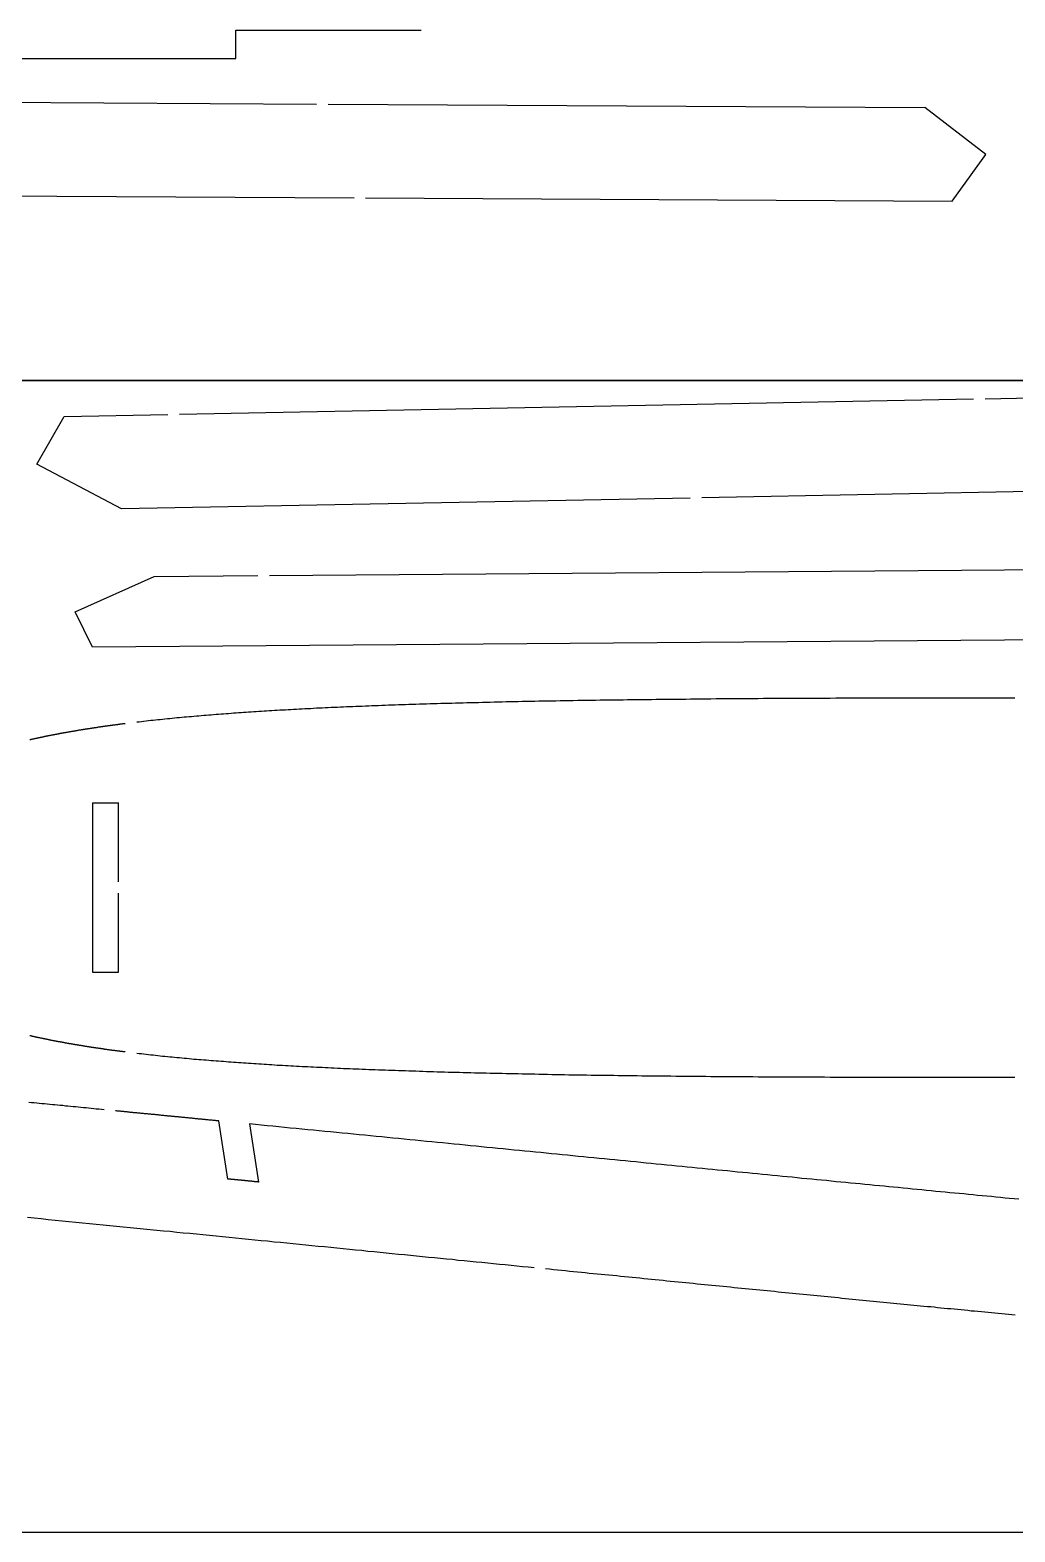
# Model space of a CAD drawing. Extents: x -513 to 387, y 75 to 375.
# Drawn here: x -451.7 to -366.1, y 75.3 to 205.7 of the extents above; entities that cross this region are included whole.
import ezdxf

# ---------------------------------------------------------------- set-up
doc = ezdxf.new("R2010")
doc.units = 0
doc.layers.get('0').update_dxf_attribs({"linetype": 'CONTINUOUS'})
doc.layers.add('CADRE', color=1, linetype='CONTINUOUS')

msp = doc.modelspace()

# ---------------------------------------------------------------- linework, layer by layer
for p, q in [((-433.83, 203.2), (-433.83, 205.68)), ((-433.83, 205.68), (-417.72, 205.68)), ((-478.57, 203.2), (-433.83, 203.2)), ((-495.81, 199.65), (-426.81, 199.25)), ((-425.81, 199.24), (-373.98, 198.94)), ((-368.69, 194.86), (-373.98, 198.94)), ((-371.59, 190.81), (-368.69, 194.86)), ((-492.55, 191.51), (-423.55, 191.11)), ((-422.55, 191.1), (-371.59, 190.81)), ((-438.73, 172.31), (-369.74, 173.64)), ((-368.74, 173.66), (-318.25, 174.63)), ((-448.72, 172.12), (-439.73, 172.29)), ((-451.11, 167.99), (-448.72, 172.12)), ((-443.76, 164.09), (-451.11, 167.99)), ((-324.37, 166.39), (-393.36, 165.06)), ((-394.36, 165.04), (-443.76, 164.09)), ((-447.77, 155.16), (-440.91, 158.24)), ((-440.91, 158.24), (-431.91, 158.31)), ((-430.91, 158.32), (-361.91, 158.85)), ((-446.26, 152.08), (-447.77, 155.16)), ((-360.32, 152.74), (-446.26, 152.08)), ((-446.27, 138.58), (-446.27, 123.86)), ((-446.27, 138.58), (-444, 138.58)), ((-444, 131.72), (-444, 138.58)), ((-444, 123.86), (-444, 130.72)), ((-446.27, 123.86), (-444, 123.86)), ((-434.53, 105.91), (-435.31, 110.95)), ((-432.63, 110.69), (-431.85, 105.65))]:
    msp.add_line(p, q)
for points in [[(-442.43, 145.6, 0), (-442.23, 145.62, 0), (-442.03, 145.64, 0), (-441.83, 145.67, 0), (-441.62, 145.69, 0), (-441.42, 145.71, 0), (-441.21, 145.74, 0), (-441.01, 145.76, 0), (-440.81, 145.78, 0), (-440.6, 145.8, 0), (-440.39, 145.82, 0), (-440.19, 145.84, 0), (-439.98, 145.87, 0), (-439.77, 145.89, 0), (-439.56, 145.91, 0), (-439.36, 145.93, 0), (-439.15, 145.95, 0), (-438.94, 145.97, 0), (-438.73, 145.99, 0), (-438.52, 146.01, 0), (-438.31, 146.03, 0), (-438.1, 146.05, 0), (-437.88, 146.06, 0), (-437.67, 146.08, 0), (-437.46, 146.1, 0), (-437.25, 146.12, 0), (-437.03, 146.14, 0), (-436.82, 146.16, 0), (-436.61, 146.18, 0), (-436.39, 146.19, 0), (-436.18, 146.21, 0), (-435.96, 146.23, 0), (-435.75, 146.25, 0), (-435.53, 146.26, 0), (-435.32, 146.28, 0), (-435.1, 146.3, 0), (-434.89, 146.31, 0), (-434.67, 146.33, 0), (-434.45, 146.34, 0), (-434.24, 146.36, 0), (-434.02, 146.38, 0), (-433.8, 146.39, 0), (-433.58, 146.41, 0), (-433.36, 146.42, 0), (-433.15, 146.44, 0), (-432.93, 146.45, 0), (-432.71, 146.47, 0), (-432.49, 146.48, 0), (-432.27, 146.5, 0), (-432.05, 146.51, 0), (-431.82, 146.53, 0), (-431.6, 146.54, 0), (-431.37, 146.55, 0), (-431.15, 146.57, 0), (-430.92, 146.58, 0), (-430.69, 146.6, 0), (-430.46, 146.61, 0), (-430.23, 146.62, 0), (-429.99, 146.64, 0), (-429.76, 146.65, 0), (-429.52, 146.66, 0), (-429.28, 146.68, 0), (-429.04, 146.69, 0), (-428.8, 146.7, 0), (-428.56, 146.72, 0), (-428.31, 146.73, 0), (-428.07, 146.74, 0), (-427.82, 146.76, 0), (-427.57, 146.77, 0), (-427.32, 146.78, 0), (-427.07, 146.79, 0), (-426.82, 146.81, 0), (-426.56, 146.82, 0), (-426.31, 146.83, 0), (-426.05, 146.84, 0), (-425.79, 146.85, 0), (-425.53, 146.87, 0), (-425.27, 146.88, 0), (-425, 146.89, 0), (-424.74, 146.9, 0), (-424.47, 146.91, 0), (-424.2, 146.93, 0), (-423.93, 146.94, 0), (-423.66, 146.95, 0), (-423.39, 146.96, 0), (-423.11, 146.97, 0), (-422.84, 146.98, 0), (-422.56, 146.99, 0), (-422.28, 147, 0), (-422, 147.02, 0), (-421.71, 147.03, 0), (-421.43, 147.04, 0), (-421.14, 147.05, 0), (-420.86, 147.06, 0), (-420.57, 147.07, 0), (-420.27, 147.08, 0), (-419.98, 147.09, 0), (-419.69, 147.1, 0), (-419.39, 147.11, 0), (-419.09, 147.12, 0), (-418.79, 147.13, 0), (-418.49, 147.14, 0), (-418.19, 147.15, 0), (-417.88, 147.16, 0), (-417.57, 147.17, 0), (-417.26, 147.18, 0), (-416.95, 147.19, 0), (-416.64, 147.2, 0), (-416.33, 147.21, 0), (-416.01, 147.22, 0), (-415.69, 147.23, 0), (-415.37, 147.24, 0), (-415.05, 147.24, 0), (-414.73, 147.25, 0), (-414.4, 147.26, 0), (-414.08, 147.27, 0), (-413.75, 147.28, 0), (-413.42, 147.29, 0), (-413.08, 147.29, 0), (-412.75, 147.3, 0), (-412.41, 147.31, 0), (-412.07, 147.32, 0), (-411.73, 147.33, 0), (-411.39, 147.34, 0), (-411.05, 147.34, 0), (-410.7, 147.35, 0), (-410.35, 147.36, 0), (-410, 147.37, 0), (-409.65, 147.37, 0), (-409.3, 147.38, 0), (-408.94, 147.39, 0), (-408.58, 147.4, 0), (-408.22, 147.4, 0), (-407.86, 147.41, 0), (-407.5, 147.42, 0), (-407.13, 147.42, 0), (-406.76, 147.43, 0), (-406.39, 147.44, 0), (-406.02, 147.44, 0), (-405.65, 147.45, 0), (-405.27, 147.46, 0), (-404.89, 147.46, 0), (-404.51, 147.47, 0), (-404.13, 147.48, 0), (-403.75, 147.48, 0), (-403.36, 147.49, 0), (-402.97, 147.49, 0), (-402.58, 147.5, 0), (-402.19, 147.51, 0), (-401.8, 147.51, 0), (-401.4, 147.52, 0), (-401, 147.52, 0), (-400.6, 147.53, 0), (-400.19, 147.53, 0), (-399.79, 147.54, 0), (-399.38, 147.54, 0), (-398.97, 147.55, 0), (-398.56, 147.55, 0), (-398.15, 147.56, 0), (-397.73, 147.56, 0), (-397.31, 147.57, 0), (-396.89, 147.57, 0), (-396.47, 147.58, 0), (-396.04, 147.58, 0), (-395.62, 147.59, 0), (-395.19, 147.59, 0), (-394.75, 147.59, 0), (-394.32, 147.6, 0), (-393.88, 147.6, 0), (-393.44, 147.61, 0), (-393, 147.61, 0), (-392.56, 147.61, 0), (-392.11, 147.62, 0), (-391.67, 147.62, 0), (-391.21, 147.62, 0), (-390.76, 147.63, 0), (-390.31, 147.63, 0), (-389.85, 147.63, 0), (-389.39, 147.64, 0), (-388.93, 147.64, 0), (-388.46, 147.64, 0), (-388, 147.65, 0), (-387.53, 147.65, 0), (-387.06, 147.65, 0), (-386.58, 147.66, 0), (-386.11, 147.66, 0), (-385.63, 147.66, 0), (-385.15, 147.66, 0), (-384.66, 147.66, 0), (-384.18, 147.67, 0), (-383.69, 147.67, 0), (-383.2, 147.67, 0), (-382.7, 147.67, 0), (-382.21, 147.67, 0), (-381.71, 147.68, 0), (-381.21, 147.68, 0), (-380.71, 147.68, 0), (-380.2, 147.68, 0), (-379.69, 147.68, 0), (-379.18, 147.68, 0), (-378.67, 147.69, 0), (-378.15, 147.69, 0), (-377.63, 147.69, 0), (-377.11, 147.69, 0), (-376.59, 147.69, 0), (-376.06, 147.69, 0), (-375.54, 147.69, 0), (-375, 147.69, 0), (-374.47, 147.69, 0), (-373.93, 147.69, 0), (-373.39, 147.69, 0), (-372.85, 147.69, 0), (-372.31, 147.69, 0), (-371.76, 147.69, 0), (-371.21, 147.69, 0), (-370.66, 147.69, 0), (-370.11, 147.69, 0), (-369.55, 147.69, 0), (-368.99, 147.69, 0), (-368.43, 147.69, 0), (-367.86, 147.69, 0), (-367.29, 147.69, 0), (-366.72, 147.69, 0), (-366.15, 147.69, 0)], [(-451.71, 144.06, 0), (-451.68, 144.07, 0), (-451.64, 144.08, 0), (-451.6, 144.09, 0), (-451.57, 144.1, 0), (-451.53, 144.11, 0), (-451.5, 144.11, 0), (-451.46, 144.12, 0), (-451.42, 144.13, 0), (-451.38, 144.14, 0), (-451.35, 144.15, 0), (-451.31, 144.16, 0), (-451.27, 144.16, 0), (-451.24, 144.17, 0), (-451.2, 144.18, 0), (-451.16, 144.19, 0), (-451.13, 144.2, 0), (-451.09, 144.2, 0), (-451.05, 144.21, 0), (-451.01, 144.22, 0), (-450.98, 144.23, 0), (-450.94, 144.24, 0), (-450.9, 144.24, 0), (-450.87, 144.25, 0), (-450.83, 144.26, 0), (-450.79, 144.27, 0), (-450.75, 144.28, 0), (-450.72, 144.28, 0), (-450.68, 144.29, 0), (-450.64, 144.3, 0), (-450.6, 144.31, 0), (-450.57, 144.31, 0), (-450.53, 144.32, 0), (-450.49, 144.33, 0), (-450.45, 144.34, 0), (-450.42, 144.35, 0), (-450.38, 144.35, 0), (-450.34, 144.36, 0), (-450.3, 144.37, 0), (-450.26, 144.38, 0), (-450.23, 144.38, 0), (-450.19, 144.39, 0), (-450.15, 144.4, 0), (-450.11, 144.41, 0), (-450.07, 144.42, 0), (-450.04, 144.42, 0), (-450, 144.43, 0), (-449.96, 144.44, 0), (-449.92, 144.45, 0), (-449.88, 144.45, 0), (-449.85, 144.46, 0), (-449.81, 144.47, 0), (-449.77, 144.48, 0), (-449.73, 144.48, 0), (-449.69, 144.49, 0), (-449.65, 144.5, 0), (-449.61, 144.51, 0), (-449.58, 144.51, 0), (-449.54, 144.52, 0), (-449.5, 144.53, 0), (-449.46, 144.54, 0), (-449.42, 144.54, 0), (-449.38, 144.55, 0), (-449.34, 144.56, 0), (-449.31, 144.57, 0), (-449.27, 144.57, 0), (-449.23, 144.58, 0), (-449.19, 144.59, 0), (-449.15, 144.59, 0), (-449.11, 144.6, 0), (-449.07, 144.61, 0), (-449.03, 144.62, 0), (-448.99, 144.62, 0), (-448.95, 144.63, 0), (-448.92, 144.64, 0), (-448.88, 144.65, 0), (-448.84, 144.65, 0), (-448.8, 144.66, 0), (-448.76, 144.67, 0), (-448.72, 144.67, 0), (-448.68, 144.68, 0), (-448.64, 144.69, 0), (-448.6, 144.69, 0), (-448.56, 144.7, 0), (-448.52, 144.71, 0), (-448.48, 144.72, 0), (-448.44, 144.72, 0), (-448.4, 144.73, 0), (-448.36, 144.74, 0), (-448.32, 144.75, 0), (-448.28, 144.75, 0), (-448.24, 144.76, 0), (-448.2, 144.77, 0), (-448.16, 144.77, 0), (-448.12, 144.78, 0), (-448.08, 144.79, 0), (-448.05, 144.79, 0), (-448, 144.8, 0), (-447.96, 144.81, 0), (-447.93, 144.81, 0), (-447.88, 144.82, 0), (-447.85, 144.83, 0), (-447.81, 144.83, 0), (-447.76, 144.84, 0), (-447.72, 144.85, 0), (-447.68, 144.85, 0), (-447.64, 144.86, 0), (-447.6, 144.87, 0), (-447.56, 144.88, 0), (-447.52, 144.88, 0), (-447.48, 144.89, 0), (-447.44, 144.9, 0), (-447.4, 144.9, 0), (-447.36, 144.91, 0), (-447.32, 144.91, 0), (-447.28, 144.92, 0), (-447.24, 144.93, 0), (-447.2, 144.94, 0), (-447.16, 144.94, 0), (-447.12, 144.95, 0), (-447.08, 144.95, 0), (-447.04, 144.96, 0), (-447, 144.97, 0), (-446.95, 144.97, 0), (-446.92, 144.98, 0), (-446.87, 144.99, 0), (-446.83, 144.99, 0), (-446.79, 145, 0), (-446.75, 145.01, 0), (-446.71, 145.01, 0), (-446.67, 145.02, 0), (-446.63, 145.03, 0), (-446.59, 145.03, 0), (-446.55, 145.04, 0), (-446.5, 145.04, 0), (-446.46, 145.05, 0), (-446.42, 145.06, 0), (-446.38, 145.06, 0), (-446.34, 145.07, 0), (-446.3, 145.08, 0), (-446.26, 145.08, 0), (-446.22, 145.09, 0), (-446.18, 145.09, 0), (-446.13, 145.1, 0), (-446.09, 145.11, 0), (-446.05, 145.11, 0), (-446.01, 145.12, 0), (-445.97, 145.13, 0), (-445.93, 145.13, 0), (-445.88, 145.14, 0), (-445.84, 145.15, 0), (-445.8, 145.15, 0), (-445.76, 145.16, 0), (-445.72, 145.16, 0), (-445.68, 145.17, 0), (-445.63, 145.18, 0), (-445.59, 145.18, 0), (-445.55, 145.19, 0), (-445.51, 145.19, 0), (-445.47, 145.2, 0), (-445.43, 145.21, 0), (-445.38, 145.21, 0), (-445.34, 145.22, 0), (-445.3, 145.22, 0), (-445.26, 145.23, 0), (-445.22, 145.24, 0), (-445.17, 145.24, 0), (-445.13, 145.25, 0), (-445.09, 145.25, 0), (-445.05, 145.26, 0), (-445.01, 145.26, 0), (-444.96, 145.27, 0), (-444.92, 145.28, 0), (-444.88, 145.28, 0), (-444.84, 145.29, 0), (-444.8, 145.29, 0), (-444.75, 145.3, 0), (-444.71, 145.31, 0), (-444.67, 145.31, 0), (-444.62, 145.32, 0), (-444.58, 145.32, 0), (-444.54, 145.33, 0), (-444.5, 145.34, 0), (-444.45, 145.34, 0), (-444.41, 145.35, 0), (-444.37, 145.35, 0), (-444.33, 145.36, 0), (-444.29, 145.36, 0), (-444.24, 145.37, 0), (-444.2, 145.38, 0), (-444.16, 145.38, 0), (-444.11, 145.39, 0), (-444.07, 145.39, 0), (-444.03, 145.4, 0), (-443.99, 145.4, 0), (-443.94, 145.41, 0), (-443.9, 145.41, 0), (-443.86, 145.42, 0), (-443.81, 145.43, 0), (-443.77, 145.43, 0), (-443.73, 145.44, 0), (-443.69, 145.44, 0), (-443.64, 145.45, 0), (-443.6, 145.45, 0), (-443.56, 145.46, 0), (-443.51, 145.46, 0), (-443.47, 145.47, 0), (-443.43, 145.47, 0)], [(-451.71, 118.37, 0), (-451.68, 118.36, 0), (-451.64, 118.36, 0), (-451.6, 118.35, 0), (-451.57, 118.34, 0), (-451.53, 118.33, 0), (-451.5, 118.32, 0), (-451.46, 118.32, 0), (-451.42, 118.31, 0), (-451.38, 118.3, 0), (-451.35, 118.29, 0), (-451.31, 118.28, 0), (-451.27, 118.28, 0), (-451.24, 118.27, 0), (-451.2, 118.26, 0), (-451.16, 118.25, 0), (-451.13, 118.24, 0), (-451.09, 118.23, 0), (-451.05, 118.23, 0), (-451.01, 118.22, 0), (-450.98, 118.21, 0), (-450.94, 118.2, 0), (-450.9, 118.19, 0), (-450.87, 118.19, 0), (-450.83, 118.18, 0), (-450.79, 118.17, 0), (-450.75, 118.16, 0), (-450.72, 118.16, 0), (-450.68, 118.15, 0), (-450.64, 118.14, 0), (-450.6, 118.13, 0), (-450.57, 118.12, 0), (-450.53, 118.11, 0), (-450.49, 118.11, 0), (-450.45, 118.1, 0), (-450.42, 118.09, 0), (-450.38, 118.08, 0), (-450.34, 118.08, 0), (-450.3, 118.07, 0), (-450.26, 118.06, 0), (-450.23, 118.05, 0), (-450.19, 118.05, 0), (-450.15, 118.04, 0), (-450.11, 118.03, 0), (-450.07, 118.02, 0), (-450.04, 118.02, 0), (-450, 118.01, 0), (-449.96, 118, 0), (-449.92, 117.99, 0), (-449.88, 117.98, 0), (-449.85, 117.98, 0), (-449.81, 117.97, 0), (-449.77, 117.96, 0), (-449.73, 117.95, 0), (-449.69, 117.95, 0), (-449.65, 117.94, 0), (-449.61, 117.93, 0), (-449.58, 117.92, 0), (-449.54, 117.92, 0), (-449.5, 117.91, 0), (-449.46, 117.9, 0), (-449.42, 117.89, 0), (-449.38, 117.89, 0), (-449.34, 117.88, 0), (-449.31, 117.87, 0), (-449.27, 117.86, 0), (-449.23, 117.86, 0), (-449.19, 117.85, 0), (-449.15, 117.84, 0), (-449.11, 117.84, 0), (-449.07, 117.83, 0), (-449.03, 117.82, 0), (-448.99, 117.81, 0), (-448.95, 117.81, 0), (-448.92, 117.8, 0), (-448.88, 117.79, 0), (-448.84, 117.78, 0), (-448.8, 117.78, 0), (-448.76, 117.77, 0), (-448.72, 117.76, 0), (-448.68, 117.76, 0), (-448.64, 117.75, 0), (-448.6, 117.74, 0), (-448.56, 117.74, 0), (-448.52, 117.73, 0), (-448.48, 117.72, 0), (-448.44, 117.71, 0), (-448.4, 117.71, 0), (-448.36, 117.7, 0), (-448.32, 117.69, 0), (-448.28, 117.69, 0), (-448.24, 117.68, 0), (-448.2, 117.67, 0), (-448.16, 117.67, 0), (-448.12, 117.66, 0), (-448.08, 117.65, 0), (-448.05, 117.64, 0), (-448, 117.64, 0), (-447.96, 117.63, 0), (-447.93, 117.62, 0), (-447.88, 117.62, 0), (-447.85, 117.61, 0), (-447.81, 117.6, 0), (-447.76, 117.6, 0), (-447.72, 117.59, 0), (-447.68, 117.58, 0), (-447.64, 117.58, 0), (-447.6, 117.57, 0), (-447.56, 117.56, 0), (-447.52, 117.56, 0), (-447.48, 117.55, 0), (-447.44, 117.54, 0), (-447.4, 117.54, 0), (-447.36, 117.53, 0), (-447.32, 117.52, 0), (-447.28, 117.52, 0), (-447.24, 117.51, 0), (-447.2, 117.5, 0), (-447.16, 117.5, 0), (-447.12, 117.49, 0), (-447.08, 117.48, 0), (-447.04, 117.48, 0), (-447, 117.47, 0), (-446.95, 117.46, 0), (-446.92, 117.46, 0), (-446.87, 117.45, 0), (-446.83, 117.44, 0), (-446.79, 117.44, 0), (-446.75, 117.43, 0), (-446.71, 117.42, 0), (-446.67, 117.42, 0), (-446.63, 117.41, 0), (-446.59, 117.41, 0), (-446.55, 117.4, 0), (-446.5, 117.39, 0), (-446.46, 117.39, 0), (-446.42, 117.38, 0), (-446.38, 117.37, 0), (-446.34, 117.37, 0), (-446.3, 117.36, 0), (-446.26, 117.36, 0), (-446.22, 117.35, 0), (-446.18, 117.34, 0), (-446.13, 117.34, 0), (-446.09, 117.33, 0), (-446.05, 117.32, 0), (-446.01, 117.32, 0), (-445.97, 117.31, 0), (-445.93, 117.31, 0), (-445.88, 117.3, 0), (-445.84, 117.29, 0), (-445.8, 117.29, 0), (-445.76, 117.28, 0), (-445.72, 117.28, 0), (-445.68, 117.27, 0), (-445.63, 117.26, 0), (-445.59, 117.26, 0), (-445.55, 117.25, 0), (-445.51, 117.24, 0), (-445.47, 117.24, 0), (-445.43, 117.23, 0), (-445.38, 117.23, 0), (-445.34, 117.22, 0), (-445.3, 117.21, 0), (-445.26, 117.21, 0), (-445.22, 117.2, 0), (-445.17, 117.2, 0), (-445.13, 117.19, 0), (-445.09, 117.19, 0), (-445.05, 117.18, 0), (-445.01, 117.17, 0), (-444.96, 117.17, 0), (-444.92, 117.16, 0), (-444.88, 117.16, 0), (-444.84, 117.15, 0), (-444.8, 117.14, 0), (-444.75, 117.14, 0), (-444.71, 117.13, 0), (-444.67, 117.13, 0), (-444.62, 117.12, 0), (-444.58, 117.11, 0), (-444.54, 117.11, 0), (-444.5, 117.1, 0), (-444.45, 117.1, 0), (-444.41, 117.09, 0), (-444.37, 117.09, 0), (-444.33, 117.08, 0), (-444.29, 117.07, 0), (-444.24, 117.07, 0), (-444.2, 117.06, 0), (-444.16, 117.06, 0), (-444.11, 117.05, 0), (-444.07, 117.05, 0), (-444.03, 117.04, 0), (-443.99, 117.03, 0), (-443.94, 117.03, 0), (-443.9, 117.02, 0), (-443.86, 117.02, 0), (-443.81, 117.01, 0), (-443.77, 117.01, 0), (-443.73, 117, 0), (-443.69, 117, 0), (-443.64, 116.99, 0), (-443.6, 116.98, 0), (-443.56, 116.98, 0), (-443.51, 116.97, 0), (-443.47, 116.97, 0), (-443.43, 116.96, 0)], [(-442.43, 116.84, 0), (-442.23, 116.82, 0), (-442.03, 116.8, 0), (-441.83, 116.77, 0), (-441.62, 116.75, 0), (-441.42, 116.73, 0), (-441.21, 116.7, 0), (-441.01, 116.68, 0), (-440.81, 116.66, 0), (-440.6, 116.64, 0), (-440.39, 116.61, 0), (-440.19, 116.59, 0), (-439.98, 116.57, 0), (-439.77, 116.55, 0), (-439.56, 116.53, 0), (-439.36, 116.51, 0), (-439.15, 116.49, 0), (-438.94, 116.47, 0), (-438.73, 116.45, 0), (-438.52, 116.43, 0), (-438.31, 116.41, 0), (-438.1, 116.39, 0), (-437.88, 116.37, 0), (-437.67, 116.35, 0), (-437.46, 116.33, 0), (-437.25, 116.32, 0), (-437.03, 116.3, 0), (-436.82, 116.28, 0), (-436.61, 116.26, 0), (-436.39, 116.25, 0), (-436.18, 116.23, 0), (-435.96, 116.21, 0), (-435.75, 116.19, 0), (-435.53, 116.18, 0), (-435.32, 116.16, 0), (-435.1, 116.14, 0), (-434.89, 116.13, 0), (-434.67, 116.11, 0), (-434.45, 116.09, 0), (-434.24, 116.08, 0), (-434.02, 116.06, 0), (-433.8, 116.05, 0), (-433.58, 116.03, 0), (-433.36, 116.02, 0), (-433.15, 116, 0), (-432.93, 115.99, 0), (-432.71, 115.97, 0), (-432.49, 115.96, 0), (-432.27, 115.94, 0), (-432.05, 115.93, 0), (-431.82, 115.91, 0), (-431.6, 115.9, 0), (-431.37, 115.89, 0), (-431.15, 115.87, 0), (-430.92, 115.86, 0), (-430.69, 115.84, 0), (-430.46, 115.83, 0), (-430.23, 115.81, 0), (-429.99, 115.8, 0), (-429.76, 115.79, 0), (-429.52, 115.77, 0), (-429.28, 115.76, 0), (-429.04, 115.75, 0), (-428.8, 115.73, 0), (-428.56, 115.72, 0), (-428.31, 115.71, 0), (-428.07, 115.69, 0), (-427.82, 115.68, 0), (-427.57, 115.67, 0), (-427.32, 115.66, 0), (-427.07, 115.64, 0), (-426.82, 115.63, 0), (-426.56, 115.62, 0), (-426.31, 115.61, 0), (-426.05, 115.59, 0), (-425.79, 115.58, 0), (-425.53, 115.57, 0), (-425.27, 115.56, 0), (-425, 115.55, 0), (-424.74, 115.53, 0), (-424.47, 115.52, 0), (-424.2, 115.51, 0), (-423.93, 115.5, 0), (-423.66, 115.49, 0), (-423.39, 115.48, 0), (-423.11, 115.47, 0), (-422.84, 115.45, 0), (-422.56, 115.44, 0), (-422.28, 115.43, 0), (-422, 115.42, 0), (-421.71, 115.41, 0), (-421.43, 115.4, 0), (-421.14, 115.39, 0), (-420.86, 115.38, 0), (-420.57, 115.37, 0), (-420.27, 115.36, 0), (-419.98, 115.35, 0), (-419.69, 115.34, 0), (-419.39, 115.33, 0), (-419.09, 115.32, 0), (-418.79, 115.31, 0), (-418.49, 115.3, 0), (-418.19, 115.29, 0), (-417.88, 115.28, 0), (-417.57, 115.27, 0), (-417.26, 115.26, 0), (-416.95, 115.25, 0), (-416.64, 115.24, 0), (-416.33, 115.23, 0), (-416.01, 115.22, 0), (-415.69, 115.21, 0), (-415.37, 115.2, 0), (-415.05, 115.19, 0), (-414.73, 115.19, 0), (-414.4, 115.18, 0), (-414.08, 115.17, 0), (-413.75, 115.16, 0), (-413.42, 115.15, 0), (-413.08, 115.14, 0), (-412.75, 115.14, 0), (-412.41, 115.13, 0), (-412.07, 115.12, 0), (-411.73, 115.11, 0), (-411.39, 115.1, 0), (-411.05, 115.09, 0), (-410.7, 115.09, 0), (-410.35, 115.08, 0), (-410, 115.07, 0), (-409.65, 115.06, 0), (-409.3, 115.06, 0), (-408.94, 115.05, 0), (-408.58, 115.04, 0), (-408.22, 115.03, 0), (-407.86, 115.03, 0), (-407.5, 115.02, 0), (-407.13, 115.01, 0), (-406.76, 115.01, 0), (-406.39, 115, 0), (-406.02, 114.99, 0), (-405.65, 114.99, 0), (-405.27, 114.98, 0), (-404.89, 114.97, 0), (-404.51, 114.97, 0), (-404.13, 114.96, 0), (-403.75, 114.96, 0), (-403.36, 114.95, 0), (-402.97, 114.94, 0), (-402.58, 114.94, 0), (-402.19, 114.93, 0), (-401.8, 114.93, 0), (-401.4, 114.92, 0), (-401, 114.92, 0), (-400.6, 114.91, 0), (-400.19, 114.91, 0), (-399.79, 114.9, 0), (-399.38, 114.89, 0), (-398.97, 114.89, 0), (-398.56, 114.88, 0), (-398.15, 114.88, 0), (-397.73, 114.88, 0), (-397.31, 114.87, 0), (-396.89, 114.86, 0), (-396.47, 114.86, 0), (-396.04, 114.86, 0), (-395.62, 114.85, 0), (-395.19, 114.85, 0), (-394.75, 114.84, 0), (-394.32, 114.84, 0), (-393.88, 114.83, 0), (-393.44, 114.83, 0), (-393, 114.83, 0), (-392.56, 114.82, 0), (-392.11, 114.82, 0), (-391.67, 114.82, 0), (-391.21, 114.81, 0), (-390.76, 114.81, 0), (-390.31, 114.81, 0), (-389.85, 114.8, 0), (-389.39, 114.8, 0), (-388.93, 114.8, 0), (-388.46, 114.79, 0), (-388, 114.79, 0), (-387.53, 114.79, 0), (-387.06, 114.79, 0), (-386.58, 114.78, 0), (-386.11, 114.78, 0), (-385.63, 114.78, 0), (-385.15, 114.78, 0), (-384.66, 114.77, 0), (-384.18, 114.77, 0), (-383.69, 114.77, 0), (-383.2, 114.77, 0), (-382.7, 114.77, 0), (-382.21, 114.76, 0), (-381.71, 114.76, 0), (-381.21, 114.76, 0), (-380.71, 114.76, 0), (-380.2, 114.76, 0), (-379.69, 114.76, 0), (-379.18, 114.75, 0), (-378.67, 114.75, 0), (-378.15, 114.75, 0), (-377.63, 114.75, 0), (-377.11, 114.75, 0), (-376.59, 114.75, 0), (-376.06, 114.75, 0), (-375.54, 114.75, 0), (-375, 114.75, 0), (-374.47, 114.75, 0), (-373.93, 114.75, 0), (-373.39, 114.75, 0), (-372.85, 114.75, 0), (-372.31, 114.75, 0), (-371.76, 114.75, 0), (-371.21, 114.75, 0), (-370.66, 114.75, 0), (-370.11, 114.75, 0), (-369.55, 114.75, 0), (-368.99, 114.75, 0), (-368.43, 114.75, 0), (-367.86, 114.75, 0), (-367.29, 114.75, 0), (-366.72, 114.75, 0), (-366.15, 114.75, 0)], [(-445.27, 111.93, 0), (-445.49, 111.95, 0), (-445.71, 111.97, 0), (-445.94, 111.99, 0), (-446.16, 112.01, 0), (-446.38, 112.03, 0), (-446.61, 112.06, 0), (-446.83, 112.08, 0), (-447.06, 112.1, 0), (-447.28, 112.12, 0), (-447.51, 112.14, 0), (-447.73, 112.17, 0), (-447.95, 112.19, 0), (-448.18, 112.21, 0), (-448.41, 112.23, 0), (-448.63, 112.25, 0), (-448.86, 112.28, 0), (-449.08, 112.3, 0), (-449.31, 112.32, 0), (-449.54, 112.34, 0), (-449.76, 112.36, 0), (-449.99, 112.39, 0), (-450.21, 112.41, 0), (-450.44, 112.43, 0), (-450.67, 112.45, 0), (-450.9, 112.47, 0), (-451.12, 112.5, 0), (-451.35, 112.52, 0), (-451.58, 112.54, 0), (-451.81, 112.56, 0)], [(-435.31, 110.95, 0), (-435.38, 110.96, 0), (-435.45, 110.97, 0), (-435.52, 110.97, 0), (-435.59, 110.98, 0), (-435.66, 110.99, 0), (-435.73, 110.99, 0), (-435.8, 111, 0), (-435.87, 111.01, 0), (-435.94, 111.01, 0), (-436.01, 111.02, 0), (-436.08, 111.03, 0), (-436.15, 111.03, 0), (-436.22, 111.04, 0), (-436.29, 111.05, 0), (-436.36, 111.06, 0), (-436.43, 111.06, 0), (-436.5, 111.07, 0), (-436.57, 111.08, 0), (-436.64, 111.08, 0), (-436.71, 111.09, 0), (-436.78, 111.1, 0), (-436.85, 111.1, 0), (-436.92, 111.11, 0), (-436.99, 111.12, 0), (-437.06, 111.12, 0), (-437.12, 111.13, 0), (-437.19, 111.14, 0), (-437.26, 111.14, 0), (-437.33, 111.15, 0), (-437.4, 111.16, 0), (-437.48, 111.16, 0), (-437.55, 111.17, 0), (-437.62, 111.18, 0), (-437.69, 111.19, 0), (-437.75, 111.19, 0), (-437.82, 111.2, 0), (-437.89, 111.2, 0), (-437.96, 111.21, 0), (-438.04, 111.22, 0), (-438.11, 111.23, 0), (-438.18, 111.23, 0), (-438.25, 111.24, 0), (-438.32, 111.25, 0), (-438.39, 111.25, 0), (-438.46, 111.26, 0), (-438.53, 111.27, 0), (-438.6, 111.27, 0), (-438.67, 111.28, 0), (-438.74, 111.29, 0), (-438.81, 111.3, 0), (-438.88, 111.3, 0), (-438.95, 111.31, 0), (-439.02, 111.31, 0), (-439.09, 111.32, 0), (-439.16, 111.33, 0), (-439.23, 111.34, 0), (-439.3, 111.34, 0), (-439.37, 111.35, 0), (-439.44, 111.36, 0), (-439.51, 111.36, 0), (-439.58, 111.37, 0), (-439.65, 111.38, 0), (-439.72, 111.38, 0), (-439.79, 111.39, 0), (-439.86, 111.4, 0), (-439.94, 111.41, 0), (-440, 111.41, 0), (-440.08, 111.42, 0), (-440.15, 111.43, 0), (-440.22, 111.43, 0), (-440.29, 111.44, 0), (-440.36, 111.45, 0), (-440.43, 111.45, 0), (-440.5, 111.46, 0), (-440.57, 111.47, 0), (-440.64, 111.47, 0), (-440.71, 111.48, 0), (-440.78, 111.49, 0), (-440.85, 111.5, 0), (-440.92, 111.5, 0), (-441, 111.51, 0), (-441.07, 111.52, 0), (-441.14, 111.52, 0), (-441.21, 111.53, 0), (-441.28, 111.54, 0), (-441.35, 111.54, 0), (-441.42, 111.55, 0), (-441.49, 111.56, 0), (-441.56, 111.56, 0), (-441.63, 111.57, 0), (-441.7, 111.58, 0), (-441.77, 111.58, 0), (-441.85, 111.59, 0), (-441.92, 111.6, 0), (-441.99, 111.61, 0), (-442.06, 111.61, 0), (-442.13, 111.62, 0), (-442.2, 111.63, 0), (-442.27, 111.63, 0), (-442.34, 111.64, 0), (-442.42, 111.65, 0), (-442.49, 111.65, 0), (-442.56, 111.66, 0), (-442.63, 111.67, 0), (-442.7, 111.67, 0), (-442.77, 111.68, 0), (-442.84, 111.69, 0), (-442.91, 111.7, 0), (-442.99, 111.7, 0), (-443.06, 111.71, 0), (-443.13, 111.72, 0), (-443.2, 111.72, 0), (-443.27, 111.73, 0), (-443.34, 111.74, 0), (-443.41, 111.75, 0), (-443.48, 111.75, 0), (-443.56, 111.76, 0), (-443.63, 111.77, 0), (-443.7, 111.77, 0), (-443.77, 111.78, 0), (-443.84, 111.79, 0), (-443.91, 111.79, 0), (-443.99, 111.8, 0), (-444.06, 111.81, 0), (-444.13, 111.81, 0), (-444.2, 111.82, 0), (-444.27, 111.83, 0)], [(-365.82, 104.15, 0), (-366.22, 104.19, 0), (-366.61, 104.22, 0), (-367.01, 104.26, 0), (-367.4, 104.3, 0), (-367.8, 104.34, 0), (-368.2, 104.38, 0), (-368.6, 104.41, 0), (-368.99, 104.45, 0), (-369.39, 104.49, 0), (-369.79, 104.53, 0), (-370.19, 104.57, 0), (-370.6, 104.61, 0), (-371, 104.65, 0), (-371.4, 104.69, 0), (-371.8, 104.72, 0), (-372.21, 104.76, 0), (-372.61, 104.8, 0), (-373.02, 104.84, 0), (-373.42, 104.88, 0), (-373.83, 104.92, 0), (-374.24, 104.96, 0), (-374.64, 105, 0), (-375.05, 105.04, 0), (-375.46, 105.08, 0), (-375.87, 105.12, 0), (-376.28, 105.16, 0), (-376.69, 105.2, 0), (-377.11, 105.24, 0), (-377.52, 105.28, 0), (-377.93, 105.32, 0), (-378.35, 105.36, 0), (-378.76, 105.4, 0), (-379.18, 105.44, 0), (-379.6, 105.48, 0), (-380.01, 105.52, 0), (-380.43, 105.56, 0), (-380.85, 105.6, 0), (-381.27, 105.64, 0), (-381.69, 105.68, 0), (-382.11, 105.72, 0), (-382.53, 105.77, 0), (-382.95, 105.81, 0), (-383.37, 105.85, 0), (-383.8, 105.89, 0), (-384.22, 105.93, 0), (-384.65, 105.97, 0), (-385.07, 106.01, 0), (-385.5, 106.06, 0), (-385.93, 106.1, 0), (-386.35, 106.14, 0), (-386.78, 106.18, 0), (-387.21, 106.22, 0), (-387.64, 106.27, 0), (-388.07, 106.31, 0), (-388.5, 106.35, 0), (-388.94, 106.39, 0), (-389.37, 106.44, 0), (-389.8, 106.48, 0), (-390.24, 106.52, 0), (-390.67, 106.56, 0), (-391.11, 106.61, 0), (-391.55, 106.65, 0), (-391.99, 106.69, 0), (-392.42, 106.73, 0), (-392.86, 106.78, 0), (-393.3, 106.82, 0), (-393.74, 106.86, 0), (-394.19, 106.91, 0), (-394.63, 106.95, 0), (-395.07, 106.99, 0), (-395.51, 107.04, 0), (-395.96, 107.08, 0), (-396.4, 107.12, 0), (-396.85, 107.17, 0), (-397.3, 107.21, 0), (-397.74, 107.26, 0), (-398.19, 107.3, 0), (-398.64, 107.34, 0), (-399.09, 107.39, 0), (-399.54, 107.43, 0), (-399.99, 107.48, 0), (-400.45, 107.52, 0), (-400.9, 107.57, 0), (-401.35, 107.61, 0), (-401.81, 107.66, 0), (-402.26, 107.7, 0), (-402.72, 107.75, 0), (-403.18, 107.79, 0), (-403.63, 107.84, 0), (-404.09, 107.88, 0), (-404.55, 107.93, 0), (-405.01, 107.97, 0), (-405.47, 108.02, 0), (-405.94, 108.06, 0), (-406.4, 108.11, 0), (-406.86, 108.16, 0), (-407.33, 108.2, 0), (-407.79, 108.25, 0), (-408.26, 108.29, 0), (-408.73, 108.34, 0), (-409.19, 108.38, 0), (-409.66, 108.43, 0), (-410.13, 108.48, 0), (-410.6, 108.52, 0), (-411.07, 108.57, 0), (-411.54, 108.62, 0), (-412.01, 108.66, 0), (-412.49, 108.71, 0), (-412.96, 108.75, 0), (-413.44, 108.8, 0), (-413.91, 108.85, 0), (-414.39, 108.9, 0), (-414.87, 108.94, 0), (-415.35, 108.99, 0), (-415.83, 109.04, 0), (-416.31, 109.08, 0), (-416.79, 109.13, 0), (-417.27, 109.18, 0), (-417.75, 109.23, 0), (-418.24, 109.28, 0), (-418.72, 109.32, 0), (-419.2, 109.37, 0), (-419.69, 109.42, 0), (-420.18, 109.47, 0), (-420.67, 109.51, 0), (-421.15, 109.56, 0), (-421.64, 109.61, 0), (-422.13, 109.66, 0), (-422.62, 109.71, 0), (-423.12, 109.75, 0), (-423.61, 109.8, 0), (-424.1, 109.85, 0), (-424.6, 109.9, 0), (-425.09, 109.95, 0), (-425.59, 110, 0), (-426.09, 110.05, 0), (-426.59, 110.1, 0), (-427.08, 110.14, 0), (-427.58, 110.19, 0), (-428.09, 110.24, 0), (-428.59, 110.29, 0), (-429.09, 110.34, 0), (-429.59, 110.39, 0), (-430.1, 110.44, 0), (-430.6, 110.49, 0), (-431.11, 110.54, 0), (-431.62, 110.59, 0), (-432.12, 110.64, 0), (-432.63, 110.69, 0)], [(-431.85, 105.65, 0), (-431.86, 105.65, 0), (-431.86, 105.65, 0), (-431.87, 105.65, 0), (-431.88, 105.65, 0), (-431.89, 105.65, 0), (-431.9, 105.65, 0), (-431.91, 105.65, 0), (-431.92, 105.66, 0), (-431.92, 105.66, 0), (-431.93, 105.66, 0), (-431.94, 105.66, 0), (-431.95, 105.66, 0), (-431.96, 105.66, 0), (-431.96, 105.66, 0), (-431.97, 105.66, 0), (-431.98, 105.66, 0), (-431.99, 105.66, 0), (-432, 105.66, 0), (-432.01, 105.66, 0), (-432.01, 105.67, 0), (-432.02, 105.67, 0), (-432.03, 105.67, 0), (-432.04, 105.67, 0), (-432.05, 105.67, 0), (-432.06, 105.67, 0), (-432.06, 105.67, 0), (-432.07, 105.67, 0), (-432.08, 105.67, 0), (-432.09, 105.67, 0), (-432.1, 105.67, 0), (-432.11, 105.67, 0), (-432.12, 105.67, 0), (-432.12, 105.68, 0), (-432.13, 105.68, 0), (-432.14, 105.68, 0), (-432.15, 105.68, 0), (-432.16, 105.68, 0), (-432.17, 105.68, 0), (-432.17, 105.68, 0), (-432.18, 105.68, 0), (-432.19, 105.68, 0), (-432.2, 105.68, 0), (-432.21, 105.68, 0), (-432.22, 105.69, 0), (-432.22, 105.69, 0), (-432.23, 105.69, 0), (-432.24, 105.69, 0), (-432.25, 105.69, 0), (-432.26, 105.69, 0), (-432.27, 105.69, 0), (-432.27, 105.69, 0), (-432.28, 105.69, 0), (-432.29, 105.69, 0), (-432.3, 105.69, 0), (-432.31, 105.69, 0), (-432.32, 105.69, 0), (-432.32, 105.69, 0), (-432.33, 105.7, 0), (-432.34, 105.7, 0), (-432.35, 105.7, 0), (-432.36, 105.7, 0), (-432.37, 105.7, 0), (-432.38, 105.7, 0), (-432.38, 105.7, 0), (-432.39, 105.7, 0), (-432.4, 105.7, 0), (-432.41, 105.7, 0), (-432.42, 105.7, 0), (-432.43, 105.7, 0), (-432.43, 105.71, 0), (-432.44, 105.71, 0), (-432.45, 105.71, 0), (-432.46, 105.71, 0), (-432.47, 105.71, 0), (-432.48, 105.71, 0), (-432.48, 105.71, 0), (-432.49, 105.71, 0), (-432.5, 105.71, 0), (-432.51, 105.71, 0), (-432.52, 105.71, 0), (-432.53, 105.72, 0), (-432.53, 105.72, 0), (-432.54, 105.72, 0), (-432.55, 105.72, 0), (-432.56, 105.72, 0), (-432.57, 105.72, 0), (-432.58, 105.72, 0), (-432.58, 105.72, 0), (-432.59, 105.72, 0), (-432.6, 105.72, 0), (-432.61, 105.72, 0), (-432.62, 105.72, 0), (-432.63, 105.72, 0), (-432.63, 105.73, 0), (-432.64, 105.73, 0), (-432.65, 105.73, 0), (-432.66, 105.73, 0), (-432.67, 105.73, 0), (-432.68, 105.73, 0), (-432.69, 105.73, 0), (-432.69, 105.73, 0), (-432.7, 105.73, 0), (-432.71, 105.73, 0), (-432.72, 105.73, 0), (-432.73, 105.73, 0), (-432.74, 105.74, 0), (-432.74, 105.74, 0), (-432.75, 105.74, 0), (-432.76, 105.74, 0), (-432.77, 105.74, 0), (-432.78, 105.74, 0), (-432.79, 105.74, 0), (-432.79, 105.74, 0), (-432.8, 105.74, 0), (-432.81, 105.74, 0), (-432.82, 105.74, 0), (-432.83, 105.75, 0), (-432.84, 105.75, 0), (-432.84, 105.75, 0), (-432.85, 105.75, 0), (-432.86, 105.75, 0), (-432.87, 105.75, 0), (-432.88, 105.75, 0), (-432.89, 105.75, 0), (-432.89, 105.75, 0), (-432.9, 105.75, 0), (-432.91, 105.75, 0), (-432.92, 105.75, 0), (-432.93, 105.75, 0), (-432.94, 105.75, 0), (-432.94, 105.76, 0), (-432.95, 105.76, 0), (-432.96, 105.76, 0), (-432.97, 105.76, 0), (-432.98, 105.76, 0), (-432.99, 105.76, 0), (-433, 105.76, 0), (-433, 105.76, 0), (-433.01, 105.76, 0), (-433.02, 105.76, 0), (-433.03, 105.76, 0), (-433.04, 105.77, 0), (-433.05, 105.77, 0), (-433.05, 105.77, 0), (-433.06, 105.77, 0), (-433.07, 105.77, 0), (-433.08, 105.77, 0), (-433.09, 105.77, 0), (-433.1, 105.77, 0), (-433.11, 105.77, 0), (-433.11, 105.77, 0), (-433.12, 105.77, 0), (-433.13, 105.77, 0), (-433.14, 105.78, 0), (-433.15, 105.78, 0), (-433.15, 105.78, 0), (-433.16, 105.78, 0), (-433.17, 105.78, 0), (-433.18, 105.78, 0), (-433.19, 105.78, 0), (-433.2, 105.78, 0), (-433.2, 105.78, 0), (-433.21, 105.78, 0), (-433.22, 105.78, 0), (-433.23, 105.78, 0), (-433.24, 105.78, 0), (-433.25, 105.79, 0), (-433.26, 105.79, 0), (-433.26, 105.79, 0), (-433.27, 105.79, 0), (-433.28, 105.79, 0), (-433.29, 105.79, 0), (-433.3, 105.79, 0), (-433.31, 105.79, 0), (-433.31, 105.79, 0), (-433.32, 105.79, 0), (-433.33, 105.79, 0), (-433.34, 105.8, 0), (-433.35, 105.8, 0), (-433.36, 105.8, 0), (-433.37, 105.8, 0), (-433.37, 105.8, 0), (-433.38, 105.8, 0), (-433.39, 105.8, 0), (-433.4, 105.8, 0), (-433.41, 105.8, 0), (-433.42, 105.8, 0), (-433.42, 105.8, 0), (-433.43, 105.8, 0), (-433.44, 105.81, 0), (-433.45, 105.81, 0), (-433.46, 105.81, 0), (-433.47, 105.81, 0), (-433.47, 105.81, 0), (-433.48, 105.81, 0), (-433.49, 105.81, 0), (-433.5, 105.81, 0), (-433.51, 105.81, 0), (-433.52, 105.81, 0), (-433.52, 105.81, 0), (-433.53, 105.81, 0), (-433.54, 105.81, 0), (-433.55, 105.81, 0), (-433.56, 105.82, 0), (-433.57, 105.82, 0), (-433.57, 105.82, 0), (-433.58, 105.82, 0), (-433.59, 105.82, 0), (-433.6, 105.82, 0), (-433.61, 105.82, 0), (-433.62, 105.82, 0), (-433.63, 105.82, 0), (-433.63, 105.82, 0), (-433.64, 105.82, 0), (-433.65, 105.83, 0), (-433.66, 105.83, 0), (-433.67, 105.83, 0), (-433.68, 105.83, 0), (-433.69, 105.83, 0), (-433.69, 105.83, 0), (-433.7, 105.83, 0), (-433.71, 105.83, 0), (-433.72, 105.83, 0), (-433.73, 105.83, 0), (-433.74, 105.83, 0), (-433.74, 105.83, 0), (-433.75, 105.83, 0), (-433.76, 105.84, 0), (-433.77, 105.84, 0), (-433.78, 105.84, 0), (-433.79, 105.84, 0), (-433.79, 105.84, 0), (-433.8, 105.84, 0), (-433.81, 105.84, 0), (-433.82, 105.84, 0), (-433.83, 105.84, 0), (-433.84, 105.84, 0), (-433.84, 105.84, 0), (-433.85, 105.84, 0), (-433.86, 105.85, 0), (-433.87, 105.85, 0), (-433.88, 105.85, 0), (-433.89, 105.85, 0), (-433.89, 105.85, 0), (-433.9, 105.85, 0), (-433.91, 105.85, 0), (-433.92, 105.85, 0), (-433.93, 105.85, 0), (-433.94, 105.85, 0), (-433.94, 105.85, 0), (-433.95, 105.86, 0), (-433.96, 105.86, 0), (-433.97, 105.86, 0), (-433.98, 105.86, 0), (-433.99, 105.86, 0), (-434, 105.86, 0), (-434, 105.86, 0), (-434.01, 105.86, 0), (-434.02, 105.86, 0), (-434.03, 105.86, 0), (-434.04, 105.86, 0), (-434.05, 105.86, 0), (-434.06, 105.86, 0), (-434.06, 105.87, 0), (-434.07, 105.87, 0), (-434.08, 105.87, 0), (-434.09, 105.87, 0), (-434.1, 105.87, 0), (-434.11, 105.87, 0), (-434.11, 105.87, 0), (-434.12, 105.87, 0), (-434.13, 105.87, 0), (-434.14, 105.87, 0), (-434.15, 105.87, 0), (-434.16, 105.88, 0), (-434.17, 105.88, 0), (-434.17, 105.88, 0), (-434.18, 105.88, 0), (-434.19, 105.88, 0), (-434.2, 105.88, 0), (-434.21, 105.88, 0), (-434.21, 105.88, 0), (-434.22, 105.88, 0), (-434.23, 105.88, 0), (-434.24, 105.88, 0), (-434.25, 105.88, 0), (-434.26, 105.89, 0), (-434.27, 105.89, 0), (-434.27, 105.89, 0), (-434.28, 105.89, 0), (-434.29, 105.89, 0), (-434.3, 105.89, 0), (-434.31, 105.89, 0), (-434.32, 105.89, 0), (-434.32, 105.89, 0), (-434.33, 105.89, 0), (-434.34, 105.89, 0), (-434.35, 105.89, 0), (-434.36, 105.89, 0), (-434.37, 105.9, 0), (-434.38, 105.9, 0), (-434.38, 105.9, 0), (-434.39, 105.9, 0), (-434.4, 105.9, 0), (-434.41, 105.9, 0), (-434.42, 105.9, 0), (-434.43, 105.9, 0), (-434.43, 105.9, 0), (-434.44, 105.9, 0), (-434.45, 105.9, 0), (-434.46, 105.91, 0), (-434.47, 105.91, 0), (-434.48, 105.91, 0), (-434.49, 105.91, 0), (-434.49, 105.91, 0), (-434.5, 105.91, 0), (-434.51, 105.91, 0), (-434.52, 105.91, 0), (-434.53, 105.91, 0)], [(-407.92, 98.2, 0), (-408.42, 98.25, 0), (-408.92, 98.3, 0), (-409.42, 98.35, 0), (-409.92, 98.4, 0), (-410.43, 98.45, 0), (-410.93, 98.5, 0), (-411.44, 98.55, 0), (-411.94, 98.6, 0), (-412.45, 98.65, 0), (-412.96, 98.7, 0), (-413.47, 98.75, 0), (-413.99, 98.8, 0), (-414.5, 98.85, 0), (-415.01, 98.91, 0), (-415.53, 98.96, 0), (-416.05, 99.01, 0), (-416.56, 99.06, 0), (-417.08, 99.11, 0), (-417.61, 99.16, 0), (-418.13, 99.22, 0), (-418.65, 99.27, 0), (-419.18, 99.32, 0), (-419.7, 99.37, 0), (-420.23, 99.42, 0), (-420.76, 99.48, 0), (-421.29, 99.53, 0), (-421.82, 99.58, 0), (-422.35, 99.63, 0), (-422.89, 99.69, 0), (-423.42, 99.74, 0), (-423.96, 99.79, 0), (-424.5, 99.85, 0), (-425.04, 99.9, 0), (-425.58, 99.95, 0), (-426.12, 100.01, 0), (-426.66, 100.06, 0), (-427.21, 100.12, 0), (-427.75, 100.17, 0), (-428.3, 100.22, 0), (-428.85, 100.28, 0), (-429.4, 100.33, 0), (-429.95, 100.39, 0), (-430.5, 100.44, 0), (-431.06, 100.5, 0), (-431.62, 100.55, 0), (-432.17, 100.61, 0), (-432.73, 100.66, 0), (-433.29, 100.72, 0), (-433.85, 100.77, 0), (-434.41, 100.83, 0), (-434.98, 100.89, 0), (-435.54, 100.94, 0), (-436.11, 101, 0), (-436.68, 101.05, 0), (-437.25, 101.11, 0), (-437.82, 101.17, 0), (-438.39, 101.22, 0), (-438.96, 101.28, 0), (-439.54, 101.34, 0), (-440.11, 101.39, 0), (-440.69, 101.45, 0), (-441.27, 101.51, 0), (-441.85, 101.56, 0), (-442.43, 101.62, 0), (-443.01, 101.68, 0), (-443.6, 101.74, 0), (-444.18, 101.8, 0), (-444.77, 101.85, 0), (-445.36, 101.91, 0), (-445.95, 101.97, 0), (-446.54, 102.03, 0), (-447.14, 102.08, 0), (-447.73, 102.14, 0), (-448.33, 102.2, 0), (-448.92, 102.26, 0), (-449.52, 102.32, 0), (-450.12, 102.38, 0), (-450.72, 102.44, 0), (-451.33, 102.5, 0), (-451.93, 102.56, 0)], [(-366.12, 94.08, 0), (-366.42, 94.11, 0), (-366.71, 94.14, 0), (-367.01, 94.17, 0), (-367.3, 94.2, 0), (-367.6, 94.23, 0), (-367.89, 94.25, 0), (-368.19, 94.28, 0), (-368.48, 94.31, 0), (-368.78, 94.34, 0), (-369.07, 94.37, 0), (-369.37, 94.4, 0), (-369.66, 94.43, 0), (-369.95, 94.45, 0), (-370.25, 94.48, 0), (-370.54, 94.51, 0), (-370.83, 94.54, 0), (-371.13, 94.57, 0), (-371.42, 94.6, 0), (-371.71, 94.63, 0), (-372.01, 94.65, 0), (-372.3, 94.68, 0), (-372.59, 94.71, 0), (-372.89, 94.74, 0), (-373.18, 94.77, 0), (-373.47, 94.8, 0), (-373.76, 94.82, 0), (-374.06, 94.85, 0), (-374.35, 94.88, 0), (-374.64, 94.91, 0), (-374.93, 94.94, 0), (-375.22, 94.97, 0), (-375.51, 95, 0), (-375.81, 95.02, 0), (-376.1, 95.05, 0), (-376.4, 95.08, 0), (-376.69, 95.11, 0), (-376.99, 95.14, 0), (-377.28, 95.17, 0), (-377.58, 95.2, 0), (-377.88, 95.23, 0), (-378.18, 95.26, 0), (-378.47, 95.29, 0), (-378.77, 95.31, 0), (-379.07, 95.34, 0), (-379.37, 95.37, 0), (-379.67, 95.4, 0), (-379.97, 95.43, 0), (-380.27, 95.46, 0), (-380.58, 95.49, 0), (-380.88, 95.52, 0), (-381.18, 95.55, 0), (-381.49, 95.58, 0), (-381.79, 95.61, 0), (-382.1, 95.64, 0), (-382.4, 95.67, 0), (-382.71, 95.7, 0), (-383.01, 95.73, 0), (-383.32, 95.76, 0), (-383.63, 95.79, 0), (-383.94, 95.82, 0), (-384.24, 95.85, 0), (-384.55, 95.88, 0), (-384.86, 95.91, 0), (-385.17, 95.94, 0), (-385.48, 95.97, 0), (-385.8, 96.01, 0), (-386.11, 96.04, 0), (-386.42, 96.07, 0), (-386.73, 96.1, 0), (-387.05, 96.13, 0), (-387.36, 96.16, 0), (-387.68, 96.19, 0), (-387.99, 96.22, 0), (-388.31, 96.25, 0), (-388.62, 96.28, 0), (-388.94, 96.32, 0), (-389.26, 96.35, 0), (-389.58, 96.38, 0), (-389.89, 96.41, 0), (-390.21, 96.44, 0), (-390.53, 96.47, 0), (-390.86, 96.51, 0), (-391.18, 96.54, 0), (-391.5, 96.57, 0), (-391.82, 96.6, 0), (-392.14, 96.63, 0), (-392.47, 96.67, 0), (-392.79, 96.7, 0), (-393.11, 96.73, 0), (-393.44, 96.76, 0), (-393.76, 96.79, 0), (-394.09, 96.83, 0), (-394.42, 96.86, 0), (-394.75, 96.89, 0), (-395.07, 96.92, 0), (-395.4, 96.96, 0), (-395.73, 96.99, 0), (-396.06, 97.02, 0), (-396.39, 97.05, 0), (-396.72, 97.09, 0), (-397.05, 97.12, 0), (-397.39, 97.15, 0), (-397.72, 97.19, 0), (-398.05, 97.22, 0), (-398.39, 97.25, 0), (-398.72, 97.29, 0), (-399.06, 97.32, 0), (-399.39, 97.35, 0), (-399.73, 97.39, 0), (-400.06, 97.42, 0), (-400.4, 97.45, 0), (-400.74, 97.49, 0), (-401.08, 97.52, 0), (-401.42, 97.55, 0), (-401.76, 97.59, 0), (-402.1, 97.62, 0), (-402.44, 97.66, 0), (-402.78, 97.69, 0), (-403.12, 97.72, 0), (-403.47, 97.76, 0), (-403.81, 97.79, 0), (-404.15, 97.83, 0), (-404.5, 97.86, 0), (-404.84, 97.89, 0), (-405.19, 97.93, 0), (-405.54, 97.96, 0), (-405.88, 98, 0), (-406.23, 98.03, 0), (-406.58, 98.07, 0), (-406.93, 98.1, 0)]]:
    msp.add_polyline3d(points)
at = {"layer": 'CADRE', "linetype": 'CONTINUOUS'}
for points in [[(-512.82, 175.26), (387.18, 175.26), (387.18, 275.26), (-512.82, 275.26)], [(-512.82, 75.26), (387.18, 75.26), (387.18, 175.26), (-512.82, 175.26)]]:
    msp.add_lwpolyline(points, close=True, dxfattribs=at)

doc.saveas('drawing.dxf')
